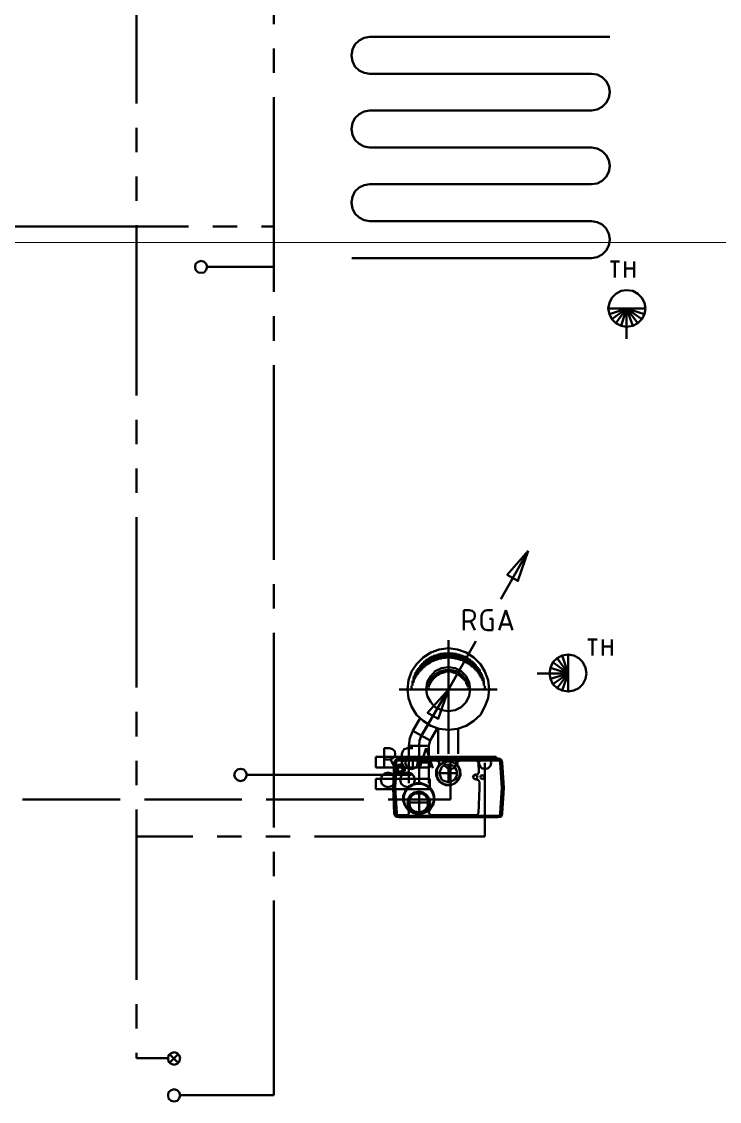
# Model space of a CAD drawing. Header units: metres. Extents: x -4.5 to 35.1, y -3.6 to 25.4.
# Drawn here: x 16.455 to 19.319, y 7.663 to 12.099 of the extents above; entities that cross this region are included whole.
import ezdxf

# ---------------------------------------------------------------- set-up
doc = ezdxf.new("R2010")
doc.units = ezdxf.units.M
for name, pattern in [('GETRENNT2_S6', [1.2, 0.7, -0.1, 0.1, -0.1, 0.1, -0.1]), ('STRICHLINIE2_S3', [0.5, 0.4, -0.1]), ('STRICHPUNKT2_S5', [1.1, 0.8, -0.1, 0.1, -0.1])]:
    doc.linetypes.add(name, pattern=pattern)
doc.layers.add('Standard', color=7, linetype='Continuous', lineweight=25)

msp = doc.modelspace()

# ---------------------------------------------------------------- linework, layer by layer
at = {"layer": 'Standard', "color": 5, "linetype": 'STRICHPUNKT2_S5', "lineweight": 50}
for p, q in [((17.4903, 7.6881), (17.4903, 14.7788)), ((15.2401, 11.2565), (17.4903, 11.2565)), ((17.1691, 11.1042), (17.167, 11.0917)), ((17.167, 11.0917), (17.1691, 11.0792)), ((17.1795, 11.1125), (17.1691, 11.1042)), ((17.192, 11.1167), (17.1795, 11.1125)), ((17.2045, 11.1125), (17.192, 11.1167)), ((17.2129, 11.1042), (17.2045, 11.1125)), ((17.217, 11.0917), (17.2129, 11.1042)), ((17.2129, 11.0792), (17.217, 11.0917)), ((17.217, 11.0917), (17.4903, 11.0917)), ((17.1691, 11.0792), (17.1795, 11.0687)), ((17.1795, 11.0687), (17.192, 11.0667)), ((17.192, 11.0667), (17.2045, 11.0687)), ((17.2045, 11.0687), (17.2129, 11.0792)), ((17.332, 9.0166), (17.3278, 9.0041)), ((17.3403, 9.027), (17.332, 9.0166)), ((17.3528, 9.0291), (17.3403, 9.027)), ((17.3674, 9.027), (17.3528, 9.0291)), ((17.3757, 9.0166), (17.3674, 9.027)), ((17.3799, 9.0041), (17.3757, 9.0166)), ((17.3278, 9.0041), (17.332, 8.9916)), ((17.332, 8.9916), (17.3403, 8.9832)), ((17.3403, 8.9832), (17.3528, 8.9791)), ((17.3528, 8.9791), (17.3674, 8.9832)), ((17.3674, 8.9832), (17.3757, 8.9916)), ((17.3757, 8.9916), (17.3799, 9.0041)), ((17.3799, 9.0041), (18.0549, 9.0041)), ((17.0561, 7.6881), (17.0582, 7.7006)), ((17.0582, 7.6756), (17.0561, 7.6881)), ((17.0582, 7.7006), (17.0686, 7.7089)), ((17.0686, 7.6651), (17.0582, 7.6756)), ((17.0936, 7.7089), (17.1019, 7.7006)), ((17.1019, 7.6756), (17.0936, 7.6651)), ((17.1019, 7.7006), (17.1061, 7.6881)), ((17.1061, 7.6881), (17.1019, 7.6756)), ((17.1061, 7.6881), (17.4903, 7.6881)), ((17.0811, 7.6631), (17.0686, 7.6651)), ((17.0936, 7.6651), (17.0811, 7.6631))]:
    msp.add_line(p, q, dxfattribs=at)
at = {"layer": 'Standard', "color": 1, "linetype": 'GETRENNT2_S6', "lineweight": 50}
for p, q in [((16.9257, 13.6627), (16.9257, 7.8402)), ((18.357, 9.0534), (18.357, 8.7513)), ((18.357, 8.7513), (16.9257, 8.7513)), ((17.0561, 7.8402), (17.0582, 7.8527)), ((17.0582, 7.8527), (17.0686, 7.861)), ((17.0623, 7.8568), (17.0978, 7.8214)), ((17.0623, 7.8214), (17.0978, 7.8568)), ((17.0686, 7.861), (17.0811, 7.8652)), ((17.0811, 7.8652), (17.0936, 7.861)), ((17.0936, 7.861), (17.1019, 7.8527)), ((17.1019, 7.8527), (17.1061, 7.8402)), ((16.9257, 7.8402), (17.0561, 7.8402)), ((17.0582, 7.8256), (17.0561, 7.8402)), ((17.0686, 7.8172), (17.0582, 7.8256)), ((17.0811, 7.8131), (17.0686, 7.8172)), ((17.0936, 7.8172), (17.0811, 7.8131)), ((17.1019, 7.8256), (17.0936, 7.8172)), ((17.1061, 7.8402), (17.1019, 7.8256))]:
    msp.add_line(p, q, dxfattribs=at)
at = {"layer": 'Standard', "color": 52, "linetype": 'Continuous', "lineweight": 50}
for p, q in [((17.8399, 12.0212), (17.8233, 12.0046)), ((17.8608, 12.0317), (17.8399, 12.0212)), ((17.8837, 12.0358), (17.8608, 12.0317)), ((18.8692, 12.0358), (17.8837, 12.0358)), ((17.8128, 11.9837), (17.8087, 11.9608)), ((17.8233, 12.0046), (17.8128, 11.9837)), ((17.8087, 11.9608), (17.8087, 11.9587)), ((17.8087, 11.9587), (17.8128, 11.9358)), ((17.8128, 11.9358), (17.8233, 11.915)), ((17.8233, 11.915), (17.8399, 11.8983)), ((17.8399, 11.8983), (17.8608, 11.8879)), ((17.8608, 11.8879), (17.8837, 11.8837)), ((17.8837, 11.8837), (18.7942, 11.8837)), ((18.7942, 11.8837), (18.8171, 11.8816)), ((18.8171, 11.8816), (18.8379, 11.8712)), ((18.8379, 11.8712), (18.8546, 11.8545)), ((18.8546, 11.8545), (18.865, 11.8337)), ((18.865, 11.8337), (18.8692, 11.8108)), ((18.8692, 11.8087), (18.865, 11.7858)), ((18.8692, 11.8108), (18.8692, 11.8087)), ((18.8546, 11.765), (18.8379, 11.7483)), ((18.865, 11.7858), (18.8546, 11.765)), ((17.8399, 11.7191), (17.8233, 11.7025)), ((17.8608, 11.7296), (17.8399, 11.7191)), ((17.8837, 11.7337), (17.8608, 11.7296)), ((18.7942, 11.7337), (17.8837, 11.7337)), ((18.8171, 11.7379), (18.7942, 11.7337)), ((18.8379, 11.7483), (18.8171, 11.7379)), ((17.8128, 11.6816), (17.8087, 11.6587)), ((17.8233, 11.7025), (17.8128, 11.6816)), ((17.8087, 11.6587), (17.8087, 11.6566)), ((17.8087, 11.6566), (17.8128, 11.6337)), ((17.8128, 11.6337), (17.8233, 11.6129)), ((17.8233, 11.6129), (17.8399, 11.5962)), ((17.8399, 11.5962), (17.8608, 11.5858)), ((17.8608, 11.5858), (17.8837, 11.5816)), ((17.8837, 11.5816), (18.7942, 11.5816)), ((18.7942, 11.5816), (18.8171, 11.5775)), ((18.8171, 11.5775), (18.8379, 11.567)), ((18.8379, 11.567), (18.8546, 11.5504)), ((18.8546, 11.5504), (18.865, 11.5295)), ((18.865, 11.5295), (18.8692, 11.5066)), ((18.8692, 11.5045), (18.865, 11.4816)), ((18.8692, 11.5066), (18.8692, 11.5045)), ((18.8546, 11.4608), (18.8379, 11.4441)), ((18.865, 11.4816), (18.8546, 11.4608)), ((17.8233, 11.4004), (17.8128, 11.3795)), ((17.8399, 11.417), (17.8233, 11.4004)), ((17.8608, 11.4274), (17.8399, 11.417)), ((17.8837, 11.4316), (17.8608, 11.4274)), ((18.7942, 11.4316), (17.8837, 11.4316)), ((18.8171, 11.4337), (18.7942, 11.4316)), ((18.8379, 11.4441), (18.8171, 11.4337)), ((17.8128, 11.3795), (17.8087, 11.3566)), ((17.8087, 11.3566), (17.8087, 11.3545)), ((17.8087, 11.3545), (17.8128, 11.3316)), ((17.8128, 11.3316), (17.8233, 11.3108)), ((17.8233, 11.3108), (17.8399, 11.2941)), ((17.8399, 11.2941), (17.8608, 11.2837)), ((17.8608, 11.2837), (17.8837, 11.2795)), ((17.8837, 11.2795), (18.7942, 11.2795)), ((18.7942, 11.2795), (18.8171, 11.2754)), ((18.8171, 11.2754), (18.8379, 11.265)), ((18.8379, 11.265), (18.8546, 11.2483)), ((18.8546, 11.2483), (18.865, 11.2274)), ((18.865, 11.2274), (18.8692, 11.2045)), ((18.865, 11.1795), (18.8546, 11.1587)), ((18.8692, 11.2024), (18.865, 11.1795)), ((18.8692, 11.2045), (18.8692, 11.2024)), ((18.8379, 11.142), (18.8171, 11.1316)), ((18.8546, 11.1587), (18.8379, 11.142)), ((18.7942, 11.1274), (17.8108, 11.1274)), ((18.8171, 11.1316), (18.7942, 11.1274)), ((18.8716, 11.1138), (18.9091, 11.1138)), ((18.8904, 11.0471), (18.8904, 11.1138)), ((18.9321, 11.0471), (18.9321, 11.1138)), ((18.9696, 11.1138), (18.9696, 11.0471)), ((18.9321, 11.0846), (18.9696, 11.0846)), ((18.8675, 10.9429), (18.8779, 10.9637)), ((18.8779, 10.9637), (18.8946, 10.9804)), ((18.8946, 10.9804), (18.9154, 10.9929)), ((18.9154, 10.9929), (18.9383, 10.995)), ((18.9383, 10.995), (18.9633, 10.9929)), ((18.9633, 10.9929), (18.9841, 10.9804)), ((18.9841, 10.9804), (19.0008, 10.9637)), ((19.0008, 10.9637), (19.0113, 10.9429)), ((18.8633, 10.92), (18.8675, 10.9429)), ((18.8675, 10.8971), (18.8633, 10.92)), ((19.0113, 10.9429), (19.0154, 10.92)), ((19.0154, 10.92), (19.0113, 10.8971)), ((18.8779, 10.8762), (18.8675, 10.8971)), ((18.8946, 10.8596), (18.8779, 10.8762)), ((19.0008, 10.8762), (18.9841, 10.8596)), ((19.0113, 10.8971), (19.0008, 10.8762)), ((18.9154, 10.8492), (18.8946, 10.8596)), ((18.9383, 10.845), (18.9154, 10.8492)), ((18.9633, 10.8492), (18.9383, 10.845)), ((18.9383, 10.845), (18.9383, 10.795)), ((18.9841, 10.8596), (18.9633, 10.8492)), ((16.9257, 10.7223), (16.9257, 10.7202)), ((16.9257, 10.7223), (16.9257, 10.7202)), ((18.7798, 9.5609), (18.8173, 9.5609)), ((18.7986, 9.4942), (18.7986, 9.5609)), ((18.8403, 9.4942), (18.8403, 9.5609)), ((18.8778, 9.5609), (18.8778, 9.4942)), ((18.6528, 9.4838), (18.6736, 9.4942)), ((18.6736, 9.4942), (18.6986, 9.4984)), ((18.6986, 9.4984), (18.7215, 9.4942)), ((18.7215, 9.4942), (18.7423, 9.4838)), ((18.8403, 9.5317), (18.8778, 9.5317)), ((18.6257, 9.4442), (18.6361, 9.4671)), ((18.6361, 9.4671), (18.6528, 9.4838)), ((18.7423, 9.4838), (18.759, 9.4671)), ((18.759, 9.4671), (18.7694, 9.4442)), ((18.6215, 9.4213), (18.5715, 9.4213)), ((18.6215, 9.4213), (18.6257, 9.4442)), ((18.6257, 9.3984), (18.6215, 9.4213)), ((18.7694, 9.4442), (18.7736, 9.4213)), ((18.7736, 9.4213), (18.7694, 9.3984)), ((18.6361, 9.3776), (18.6257, 9.3984)), ((18.6528, 9.3609), (18.6361, 9.3776)), ((18.6736, 9.3505), (18.6528, 9.3609)), ((18.7423, 9.3609), (18.7215, 9.3505)), ((18.759, 9.3776), (18.7423, 9.3609)), ((18.7694, 9.3984), (18.759, 9.3776)), ((18.6986, 9.3463), (18.6736, 9.3505)), ((18.7215, 9.3505), (18.6986, 9.3463)), ((17.0686, 7.7089), (17.0811, 7.7131)), ((17.0811, 7.7131), (17.0936, 7.7089))]:
    msp.add_line(p, q, dxfattribs=at)
at = {"layer": 'Standard', "color": 252, "linetype": 'Continuous', "lineweight": 13}
msp.add_line((-4.1221, 11.1917), (26.8317, 11.1917), dxfattribs=at)
msp.add_line((-4.1221, 11.1917), (26.8317, 11.1917), dxfattribs=at)
at = {"layer": 'Standard', "color": 3, "linetype": 'Continuous', "lineweight": 50}
for p, q in [((18.5341, 9.9243), (18.4216, 9.7264)), ((18.2695, 9.5993), (18.2695, 9.6806)), ((18.2695, 9.6806), (18.2924, 9.6806)), ((18.3049, 9.6785), (18.2924, 9.6806)), ((18.3133, 9.6701), (18.3049, 9.6785)), ((18.3153, 9.6576), (18.3133, 9.6701)), ((18.3466, 9.6701), (18.3424, 9.6576)), ((18.3549, 9.6785), (18.3466, 9.6701)), ((18.3654, 9.6806), (18.3549, 9.6785)), ((18.3654, 9.6806), (18.3883, 9.6806)), ((18.4154, 9.5993), (18.4425, 9.6806)), ((18.4425, 9.6806), (18.4695, 9.5993)), ((18.2924, 9.6347), (18.2695, 9.6347)), ((18.2924, 9.6347), (18.3049, 9.6389)), ((18.2987, 9.6347), (18.3153, 9.5993)), ((18.3049, 9.6389), (18.3133, 9.6472)), ((18.3133, 9.6472), (18.3153, 9.6576)), ((18.3424, 9.6222), (18.3424, 9.6576)), ((18.3758, 9.6451), (18.3883, 9.6451)), ((18.3883, 9.6451), (18.3883, 9.5993)), ((18.3424, 9.6222), (18.3466, 9.6097)), ((18.3466, 9.6097), (18.3549, 9.6014)), ((18.3549, 9.6014), (18.3654, 9.5993)), ((18.3883, 9.5993), (18.3654, 9.5993)), ((18.4612, 9.6222), (18.4237, 9.6222)), ((18.207, 9.1555), (18.207, 9.5577)), ((18.3195, 9.5535), (18.207, 9.3555)), ((18.1341, 9.5077), (18.1029, 9.4868)), ((18.1695, 9.5201), (18.1341, 9.5077)), ((18.1403, 9.4681), (18.1403, 9.4931)), ((18.1424, 9.4681), (18.1424, 9.4931)), ((18.1466, 9.4702), (18.1466, 9.4952)), ((18.1487, 9.4722), (18.1487, 9.4972)), ((18.1528, 9.4722), (18.1528, 9.4972)), ((18.157, 9.4743), (18.157, 9.4993)), ((18.1591, 9.4743), (18.1591, 9.4993)), ((18.1633, 9.4764), (18.1633, 9.5014)), ((18.1653, 9.4764), (18.1653, 9.5014)), ((18.207, 9.5243), (18.1695, 9.5201)), ((18.1695, 9.4785), (18.1695, 9.5035)), ((18.1737, 9.4785), (18.1737, 9.5035)), ((18.1758, 9.4785), (18.1758, 9.5056)), ((18.1799, 9.4806), (18.1799, 9.5056)), ((18.182, 9.4806), (18.182, 9.5056)), ((18.1862, 9.4806), (18.1862, 9.5056)), ((18.1903, 9.4806), (18.1903, 9.5077)), ((18.1924, 9.4827), (18.1924, 9.5077)), ((18.1966, 9.4827), (18.1966, 9.5077)), ((18.2008, 9.4827), (18.2008, 9.5077)), ((18.2028, 9.4827), (18.2028, 9.5077)), ((18.2445, 9.5201), (18.207, 9.5243)), ((18.207, 9.4827), (18.207, 9.5077)), ((18.2091, 9.4827), (18.2091, 9.5077)), ((18.2133, 9.4827), (18.2133, 9.5077)), ((18.2174, 9.4827), (18.2174, 9.5077)), ((18.2195, 9.4827), (18.2195, 9.5077)), ((18.2237, 9.4806), (18.2237, 9.5077)), ((18.2258, 9.4806), (18.2258, 9.5056)), ((18.2299, 9.4806), (18.2299, 9.5056)), ((18.2341, 9.4806), (18.2341, 9.5056)), ((18.2362, 9.4785), (18.2362, 9.5056)), ((18.2403, 9.4785), (18.2403, 9.5035)), ((18.2424, 9.4785), (18.2424, 9.5035)), ((18.2799, 9.5077), (18.2445, 9.5201)), ((18.2466, 9.4764), (18.2466, 9.5014)), ((18.2508, 9.4764), (18.2508, 9.5014)), ((18.2528, 9.4743), (18.2528, 9.4993)), ((18.257, 9.4743), (18.257, 9.4993)), ((18.2591, 9.4722), (18.2591, 9.4972)), ((18.2633, 9.4722), (18.2633, 9.4972)), ((18.2674, 9.4702), (18.2674, 9.4952)), ((18.2695, 9.4681), (18.2695, 9.4931)), ((18.2737, 9.4681), (18.2737, 9.4931)), ((18.3112, 9.4868), (18.2799, 9.5077)), ((18.0758, 9.4597), (18.0549, 9.4285)), ((18.1029, 9.4868), (18.0758, 9.4597)), ((18.0904, 9.4285), (18.0904, 9.4514)), ((18.0924, 9.4326), (18.0924, 9.4555)), ((18.0966, 9.4347), (18.0966, 9.4597)), ((18.0987, 9.4389), (18.0987, 9.4639)), ((18.1029, 9.443), (18.1029, 9.466)), ((18.107, 9.4451), (18.107, 9.4702)), ((18.1091, 9.4472), (18.1091, 9.4722)), ((18.1133, 9.4514), (18.1133, 9.4743)), ((18.1153, 9.4535), (18.1153, 9.4785)), ((18.1195, 9.4555), (18.1195, 9.4806)), ((18.1237, 9.4576), (18.1237, 9.4827)), ((18.1258, 9.4597), (18.1258, 9.4847)), ((18.1299, 9.4618), (18.1299, 9.4868)), ((18.132, 9.4639), (18.132, 9.4889)), ((18.1362, 9.466), (18.1362, 9.491)), ((18.207, 9.2472), (18.207, 9.466)), ((18.2758, 9.466), (18.2758, 9.491)), ((18.2799, 9.4639), (18.2799, 9.4889)), ((18.2841, 9.4618), (18.2841, 9.4868)), ((18.2862, 9.4597), (18.2862, 9.4847)), ((18.2903, 9.4576), (18.2903, 9.4827)), ((18.2945, 9.4555), (18.2945, 9.4806)), ((18.2966, 9.4535), (18.2966, 9.4785)), ((18.3008, 9.4514), (18.3008, 9.4743)), ((18.3028, 9.4472), (18.3028, 9.4722)), ((18.307, 9.4451), (18.307, 9.4702)), ((18.3383, 9.4597), (18.3112, 9.4868)), ((18.3112, 9.443), (18.3112, 9.466)), ((18.3133, 9.4389), (18.3133, 9.4639)), ((18.3175, 9.4347), (18.3175, 9.4597)), ((18.3195, 9.4326), (18.3195, 9.4555)), ((18.3237, 9.4285), (18.3237, 9.4514)), ((18.357, 9.4285), (18.3383, 9.4597)), ((18.0549, 9.4285), (18.0424, 9.393)), ((18.0654, 9.391), (18.0654, 9.4118)), ((18.0695, 9.3972), (18.0695, 9.4201)), ((18.0716, 9.4035), (18.0716, 9.4264)), ((18.0758, 9.4097), (18.0758, 9.4326)), ((18.0799, 9.416), (18.0799, 9.4389)), ((18.082, 9.4201), (18.082, 9.443)), ((18.0862, 9.4243), (18.0862, 9.4472)), ((18.1341, 9.4097), (18.1195, 9.3847)), ((18.1528, 9.4305), (18.1341, 9.4097)), ((18.1403, 9.393), (18.1403, 9.4056)), ((18.1424, 9.3951), (18.1424, 9.4076)), ((18.1445, 9.3972), (18.1445, 9.4097)), ((18.1466, 9.3993), (18.1466, 9.4118)), ((18.1487, 9.4014), (18.1487, 9.4139)), ((18.1508, 9.4035), (18.1508, 9.416)), ((18.1778, 9.443), (18.1528, 9.4305)), ((18.1528, 9.4056), (18.1528, 9.4201)), ((18.1528, 9.4035), (18.1528, 9.4181)), ((18.1549, 9.4076), (18.1549, 9.4201)), ((18.157, 9.4097), (18.157, 9.4222)), ((18.1591, 9.4097), (18.1591, 9.4243)), ((18.1612, 9.4118), (18.1612, 9.4243)), ((18.1633, 9.4118), (18.1633, 9.4264)), ((18.1653, 9.4139), (18.1653, 9.4264)), ((18.1674, 9.416), (18.1674, 9.4285)), ((18.1674, 9.4285), (18.1674, 9.4139)), ((18.1695, 9.416), (18.1695, 9.4305)), ((18.1716, 9.4181), (18.1716, 9.4305)), ((18.1737, 9.4181), (18.1737, 9.4326)), ((18.1758, 9.4181), (18.1758, 9.4326)), ((18.207, 9.4472), (18.1778, 9.443)), ((18.1778, 9.4201), (18.1778, 9.4326)), ((18.1799, 9.4201), (18.1799, 9.4347)), ((18.182, 9.4222), (18.182, 9.4347)), ((18.182, 9.4347), (18.182, 9.4201)), ((18.1841, 9.4222), (18.1841, 9.4347)), ((18.1862, 9.4222), (18.1862, 9.4368)), ((18.1883, 9.4222), (18.1883, 9.4368)), ((18.1903, 9.4222), (18.1903, 9.4368)), ((18.1924, 9.4243), (18.1924, 9.4368)), ((18.1945, 9.4243), (18.1945, 9.4368)), ((18.1966, 9.4389), (18.1966, 9.4243)), ((18.1966, 9.4243), (18.1966, 9.4368)), ((18.1987, 9.4243), (18.1987, 9.4389)), ((18.2008, 9.4243), (18.2008, 9.4389)), ((18.2028, 9.4243), (18.2028, 9.4389)), ((18.2049, 9.4243), (18.2049, 9.4389)), ((18.2341, 9.443), (18.207, 9.4472)), ((18.207, 9.4243), (18.207, 9.4389)), ((18.2091, 9.4243), (18.2091, 9.4389)), ((18.2091, 9.4389), (18.2091, 9.4243)), ((18.2112, 9.4243), (18.2112, 9.4389)), ((18.2133, 9.4243), (18.2133, 9.4389)), ((18.2153, 9.4243), (18.2153, 9.4389)), ((18.2174, 9.4243), (18.2174, 9.4368)), ((18.2195, 9.4243), (18.2195, 9.4368)), ((18.2216, 9.4243), (18.2216, 9.4368)), ((18.2237, 9.4222), (18.2237, 9.4368)), ((18.2237, 9.4368), (18.2237, 9.4222)), ((18.2258, 9.4222), (18.2258, 9.4368)), ((18.2278, 9.4222), (18.2278, 9.4347)), ((18.2299, 9.4222), (18.2299, 9.4347)), ((18.232, 9.4201), (18.232, 9.4347)), ((18.2591, 9.4305), (18.2341, 9.443)), ((18.2341, 9.4201), (18.2341, 9.4347)), ((18.2362, 9.4201), (18.2362, 9.4326)), ((18.2383, 9.4181), (18.2383, 9.4326)), ((18.2383, 9.4326), (18.2383, 9.4181)), ((18.2403, 9.4181), (18.2403, 9.4305)), ((18.2424, 9.416), (18.2424, 9.4305)), ((18.2445, 9.416), (18.2445, 9.4285)), ((18.2466, 9.4139), (18.2466, 9.4285)), ((18.2487, 9.4139), (18.2487, 9.4264)), ((18.2508, 9.4118), (18.2508, 9.4264)), ((18.2528, 9.4118), (18.2528, 9.4243)), ((18.2528, 9.4243), (18.2528, 9.4097)), ((18.2549, 9.4097), (18.2549, 9.4222)), ((18.257, 9.4076), (18.257, 9.4201)), ((18.2799, 9.4097), (18.2591, 9.4305)), ((18.2591, 9.4056), (18.2591, 9.4201)), ((18.2612, 9.4035), (18.2612, 9.4181)), ((18.2633, 9.4035), (18.2633, 9.416)), ((18.2653, 9.4014), (18.2653, 9.4139)), ((18.2653, 9.3993), (18.2653, 9.4118)), ((18.2674, 9.3972), (18.2674, 9.4097)), ((18.2695, 9.3951), (18.2695, 9.4076)), ((18.2716, 9.393), (18.2716, 9.4056)), ((18.2924, 9.3847), (18.2799, 9.4097)), ((18.3279, 9.4243), (18.3279, 9.4472)), ((18.33, 9.4201), (18.33, 9.443)), ((18.3341, 9.416), (18.3341, 9.4389)), ((18.3362, 9.4097), (18.3362, 9.4326)), ((18.3404, 9.4035), (18.3404, 9.4264)), ((18.3445, 9.3972), (18.3445, 9.4201)), ((18.3466, 9.391), (18.3466, 9.4118)), ((18.3695, 9.393), (18.357, 9.4285)), ((18.0424, 9.393), (18.0383, 9.3555)), ((18.0549, 9.3597), (18.0549, 9.3701)), ((18.0591, 9.3722), (18.0591, 9.391)), ((18.0633, 9.3826), (18.0633, 9.4035)), ((18.1195, 9.3847), (18.1153, 9.3555)), ((18.1258, 9.366), (18.1258, 9.3743)), ((18.1258, 9.3576), (18.1258, 9.3639)), ((18.1278, 9.3701), (18.1278, 9.3826)), ((18.1299, 9.3743), (18.1299, 9.3868)), ((18.132, 9.3785), (18.132, 9.391)), ((18.1341, 9.3826), (18.1341, 9.3951)), ((18.1362, 9.3847), (18.1362, 9.3972)), ((18.1383, 9.3889), (18.1383, 9.4014)), ((18.1403, 9.391), (18.1403, 9.4035)), ((18.2737, 9.391), (18.2737, 9.4035)), ((18.2758, 9.3889), (18.2758, 9.4014)), ((18.2778, 9.3847), (18.2778, 9.3972)), ((18.2799, 9.3826), (18.2799, 9.3951)), ((18.2799, 9.3785), (18.2799, 9.391)), ((18.282, 9.3743), (18.282, 9.3868)), ((18.2841, 9.3701), (18.2841, 9.3826)), ((18.2862, 9.366), (18.2862, 9.3743)), ((18.2883, 9.3576), (18.2883, 9.3639)), ((18.2966, 9.3555), (18.2924, 9.3847)), ((18.3508, 9.3826), (18.3508, 9.4035)), ((18.3529, 9.3722), (18.3529, 9.391)), ((18.357, 9.3597), (18.357, 9.3701)), ((18.3737, 9.3555), (18.3695, 9.393)), ((18.0049, 9.3555), (18.407, 9.3555)), ((18.0383, 9.3555), (18.0424, 9.3201)), ((18.0424, 9.3201), (18.0549, 9.2847)), ((18.207, 9.3555), (18.0924, 9.1597)), ((18.0966, 9.3555), (18.3153, 9.3555)), ((18.1153, 9.3555), (18.1195, 9.3285)), ((18.1195, 9.3285), (18.1341, 9.3035)), ((18.2799, 9.3035), (18.2924, 9.3285)), ((18.2924, 9.3285), (18.2966, 9.3555)), ((18.357, 9.2847), (18.3695, 9.3201)), ((18.3695, 9.3201), (18.3737, 9.3555)), ((18.0549, 9.2847), (18.0758, 9.2514)), ((18.1341, 9.3035), (18.1528, 9.2826)), ((18.1528, 9.2826), (18.1778, 9.2701)), ((18.2341, 9.2701), (18.2591, 9.2826)), ((18.2591, 9.2826), (18.2799, 9.3035)), ((18.3383, 9.2514), (18.357, 9.2847)), ((18.0904, 9.2368), (18.0612, 9.1847)), ((18.0758, 9.2514), (18.1029, 9.2264)), ((18.1778, 9.2701), (18.207, 9.266)), ((18.207, 9.266), (18.2341, 9.2701)), ((18.3112, 9.2264), (18.3383, 9.2514)), ((18.0612, 9.1847), (18.0487, 9.1555)), ((18.132, 9.1451), (18.0612, 9.1847)), ((18.0966, 9.166), (18.1258, 9.216)), ((18.1029, 9.2264), (18.1341, 9.2055)), ((18.132, 9.1451), (18.1612, 9.1951)), ((18.1341, 9.2055), (18.1695, 9.193)), ((18.1653, 9.193), (18.1653, 9.091)), ((18.1695, 9.193), (18.207, 9.1889)), ((18.207, 9.1889), (18.2445, 9.193)), ((18.207, 9.091), (18.207, 9.193)), ((18.2445, 9.193), (18.2799, 9.2055)), ((18.2466, 9.091), (18.2466, 9.193)), ((18.2799, 9.2055), (18.3112, 9.2264)), ((18.0487, 9.1555), (18.0445, 9.1243)), ((18.0883, 9.1451), (18.0862, 9.1243)), ((18.0966, 9.166), (18.0883, 9.1451)), ((18.132, 9.1451), (18.1258, 9.1243)), ((17.9424, 9.0326), (17.9424, 9.1139)), ((17.9424, 9.1139), (17.9653, 9.1139)), ((17.9778, 9.1097), (17.9653, 9.1139)), ((17.9862, 9.1014), (17.9778, 9.1097)), ((17.9882, 9.091), (17.9862, 9.1014)), ((18.0195, 9.1014), (18.0154, 9.091)), ((18.0258, 9.1097), (18.0195, 9.1014)), ((18.0383, 9.1139), (18.0258, 9.1097)), ((18.0383, 9.1139), (18.0612, 9.1139)), ((18.1258, 9.1243), (18.0445, 9.1243)), ((18.0445, 9.1243), (18.0445, 8.9701)), ((18.0862, 8.9701), (18.0862, 9.1243)), ((18.0883, 9.0326), (18.1153, 9.1139)), ((18.1153, 9.1139), (18.1424, 9.0326)), ((18.1258, 8.9701), (18.1258, 9.1243)), ((18.1299, 9.0784), (17.9091, 9.0784)), ((17.9091, 9.0784), (17.9091, 9.0347)), ((17.9653, 9.068), (17.9424, 9.068)), ((17.9653, 9.068), (17.9778, 9.0722)), ((17.9695, 9.068), (17.9882, 9.0326)), ((17.9778, 9.0722), (17.9862, 9.0784)), ((17.9841, 9.0555), (17.9799, 8.9514)), ((17.982, 8.9514), (17.9862, 9.0555)), ((17.9882, 9.0638), (17.9841, 9.0555)), ((17.9862, 9.0784), (17.9882, 9.091)), ((17.9924, 9.0659), (17.9862, 9.0555)), ((17.9945, 9.0701), (17.9882, 9.0638)), ((18.0029, 9.0701), (17.9924, 9.0659)), ((17.9945, 9.0618), (17.9924, 9.0555)), ((17.9924, 9.0555), (17.9924, 9.0388)), ((18.0029, 9.0722), (17.9945, 9.0701)), ((18.0029, 9.0638), (17.9945, 9.0618)), ((18.4112, 9.0722), (18.0029, 9.0722)), ((18.0029, 9.0701), (18.4112, 9.0701)), ((18.4112, 9.0638), (18.0029, 9.0638)), ((18.0091, 9.0784), (18.0091, 9.0722)), ((18.0091, 9.0784), (18.4029, 9.0784)), ((18.0091, 9.0743), (18.4029, 9.0743)), ((18.0154, 9.0555), (18.0154, 9.091)), ((18.0174, 9.0597), (18.0154, 9.0576)), ((18.0154, 9.0576), (18.0154, 9.0493)), ((18.0154, 9.0555), (18.0195, 9.043)), ((18.0154, 9.0493), (18.0174, 9.0472)), ((18.0195, 9.0618), (18.0174, 9.0597)), ((18.0237, 9.0618), (18.0195, 9.0618)), ((18.0258, 9.0638), (18.0237, 9.0618)), ((18.157, 9.0638), (18.0258, 9.0638)), ((18.0341, 9.0659), (18.0299, 9.0534)), ((18.0299, 9.0534), (18.0341, 9.0409)), ((18.0424, 9.0763), (18.0341, 9.0659)), ((18.0549, 9.0784), (18.0424, 9.0763)), ((18.0466, 9.0743), (18.0487, 9.0763)), ((18.0466, 9.0743), (18.0466, 9.0763)), ((18.0466, 9.0763), (18.0612, 9.0763)), ((18.0487, 9.0763), (18.0612, 9.0763)), ((18.0674, 9.0763), (18.0549, 9.0784)), ((18.0633, 9.0743), (18.0612, 9.0763)), ((18.0612, 9.0763), (18.0612, 9.0326)), ((18.0633, 9.0743), (18.0633, 9.0763)), ((18.0779, 9.0659), (18.0674, 9.0763)), ((18.0799, 9.0534), (18.0779, 9.0659)), ((18.0779, 9.0409), (18.0799, 9.0534)), ((18.1341, 9.0555), (18.0966, 9.0555)), ((18.1299, 9.0347), (18.1299, 9.0784)), ((18.1612, 9.0618), (18.157, 9.0638)), ((18.1633, 9.0618), (18.1612, 9.0618)), ((18.1653, 9.0597), (18.1633, 9.0618)), ((18.1674, 9.0576), (18.1653, 9.0597)), ((18.1695, 9.0534), (18.1674, 9.0576)), ((18.1695, 9.0472), (18.1695, 9.0534)), ((18.1883, 9.0555), (18.1716, 9.0451)), ((18.207, 9.0597), (18.1883, 9.0555)), ((18.1924, 9.0659), (18.1903, 9.0534)), ((18.1903, 9.0534), (18.1924, 9.0409)), ((18.2028, 9.0763), (18.1924, 9.0659)), ((18.2153, 9.0784), (18.2028, 9.0763)), ((18.2258, 9.0555), (18.207, 9.0597)), ((18.207, 8.9722), (18.207, 9.0493)), ((18.2278, 9.0763), (18.2153, 9.0784)), ((18.2153, 9.0534), (18.2153, 8.9034)), ((18.2403, 9.0451), (18.2258, 9.0555)), ((18.2362, 9.0659), (18.2278, 9.0763)), ((18.2403, 9.0534), (18.2362, 9.0659)), ((18.2362, 9.0409), (18.2403, 9.0534)), ((18.2445, 9.0534), (18.2424, 9.0513)), ((18.2424, 9.0513), (18.2445, 9.0472)), ((18.2466, 9.0597), (18.2445, 9.0576)), ((18.2445, 9.0576), (18.2445, 9.0534)), ((18.2487, 9.0618), (18.2466, 9.0597)), ((18.2528, 9.0618), (18.2487, 9.0618)), ((18.257, 9.0638), (18.2528, 9.0618)), ((18.3195, 9.0638), (18.257, 9.0638)), ((18.3237, 9.0618), (18.3195, 9.0638)), ((18.3258, 9.0597), (18.3237, 9.0618)), ((18.3279, 9.0576), (18.3258, 9.0597)), ((18.33, 9.0555), (18.3279, 9.0576)), ((18.332, 9.0159), (18.33, 9.0555)), ((18.3362, 9.0659), (18.332, 9.0534)), ((18.332, 9.0534), (18.3362, 9.0409)), ((18.3445, 9.0763), (18.3362, 9.0659)), ((18.357, 9.0784), (18.3445, 9.0763)), ((18.3695, 9.0763), (18.357, 9.0784)), ((18.38, 9.0659), (18.3695, 9.0763)), ((18.382, 9.0534), (18.38, 9.0659)), ((18.38, 9.0409), (18.382, 9.0534)), ((18.3862, 9.0743), (18.3883, 9.0763)), ((18.3862, 9.0743), (18.3862, 9.0763)), ((18.3883, 9.0763), (18.4008, 9.0763)), ((18.4029, 9.0743), (18.4008, 9.0763)), ((18.4029, 9.0784), (18.4029, 9.0722)), ((18.4029, 9.0722), (18.4029, 9.0743)), ((18.4195, 9.0701), (18.4112, 9.0722)), ((18.4216, 9.0659), (18.4112, 9.0701)), ((18.4175, 9.0618), (18.4112, 9.0638)), ((18.4195, 9.0555), (18.4175, 9.0618)), ((18.4258, 9.0638), (18.4195, 9.0701)), ((18.4258, 8.9514), (18.4195, 9.0555)), ((18.4258, 9.0555), (18.4216, 9.0659)), ((18.4279, 9.0555), (18.4258, 9.0638)), ((18.4258, 9.0555), (18.432, 8.9514)), ((18.4341, 8.9514), (18.4279, 9.0555)), ((17.9091, 9.0347), (18.1299, 9.0347)), ((17.9445, 9.0097), (17.9341, 8.9993)), ((17.9591, 9.0139), (17.9445, 9.0097)), ((17.9737, 9.0097), (17.9591, 9.0139)), ((17.9862, 8.9993), (17.9737, 9.0097)), ((17.9903, 9.018), (17.9862, 8.9514)), ((17.9945, 9.0368), (17.9903, 9.0284)), ((17.9903, 9.0284), (17.9945, 9.0201)), ((17.9903, 9.018), (17.9924, 9.0201)), ((17.9924, 9.0055), (17.9903, 9.0014)), ((17.9945, 9.0388), (17.9924, 9.0388)), ((17.9924, 9.0201), (17.9924, 9.018)), ((17.9924, 9.018), (17.9986, 9.0118)), ((17.9945, 9.0076), (17.9924, 9.0055)), ((18.0007, 9.0451), (17.9945, 9.0388)), ((18.0007, 9.043), (17.9945, 9.0368)), ((17.9986, 9.0368), (17.9945, 9.0284)), ((17.9945, 9.0284), (17.9986, 9.018)), ((17.9945, 9.0201), (18.0007, 9.0139)), ((17.9986, 9.0097), (17.9945, 9.0076)), ((18.0091, 9.0409), (17.9986, 9.0368)), ((18.0007, 9.0347), (17.9986, 9.0284)), ((17.9986, 9.0284), (18.0007, 9.0201)), ((17.9986, 9.018), (18.0091, 9.0139)), ((17.9986, 9.0118), (18.0091, 9.0097)), ((18.0029, 9.0097), (17.9986, 9.0097)), ((18.0091, 9.0472), (18.0007, 9.0451)), ((18.0091, 9.0451), (18.0007, 9.043)), ((18.0091, 9.0388), (18.0007, 9.0347)), ((18.0007, 9.0201), (18.0091, 9.018)), ((18.0007, 9.0139), (18.0091, 9.0118)), ((18.0029, 9.0097), (18.0133, 9.0097)), ((18.0195, 9.043), (18.0091, 9.0472)), ((18.0174, 9.043), (18.0091, 9.0451)), ((18.0174, 9.0368), (18.0091, 9.0409)), ((18.0154, 9.0347), (18.0091, 9.0388)), ((18.0091, 9.018), (18.0154, 9.0201)), ((18.0091, 9.0139), (18.0174, 9.018)), ((18.0091, 9.0118), (18.0174, 9.0139)), ((18.0091, 9.0097), (18.0174, 9.0118)), ((18.0133, 9.0097), (18.0237, 9.0139)), ((18.0258, 9.0097), (18.0133, 8.9993)), ((18.0195, 9.0284), (18.0154, 9.0347)), ((18.0154, 9.0201), (18.0195, 9.0284)), ((18.0174, 9.0472), (18.0195, 9.0451)), ((18.0237, 9.0368), (18.0174, 9.043)), ((18.0216, 9.0284), (18.0174, 9.0368)), ((18.0174, 9.018), (18.0216, 9.0284)), ((18.0174, 9.0139), (18.0237, 9.0201)), ((18.0174, 9.0118), (18.0237, 9.018)), ((18.0195, 9.0451), (18.0216, 9.043)), ((18.0237, 9.0368), (18.0195, 9.043)), ((18.0195, 9.043), (18.0258, 9.0347)), ((18.0278, 9.0347), (18.0216, 9.043)), ((18.0258, 9.0264), (18.0237, 9.0368)), ((18.0258, 9.0284), (18.0237, 9.0368)), ((18.0237, 9.0201), (18.0258, 9.0284)), ((18.0237, 9.018), (18.0258, 9.0264)), ((18.0237, 9.0139), (18.0278, 9.0243)), ((18.0258, 9.0347), (18.0383, 9.0326)), ((18.0403, 9.0139), (18.0258, 9.0097)), ((18.0278, 9.0243), (18.0278, 9.0347)), ((18.0341, 9.0409), (18.0424, 9.0326)), ((18.0612, 9.0326), (18.0383, 9.0326)), ((18.0549, 9.0097), (18.0403, 9.0139)), ((18.0424, 9.0326), (18.0549, 9.0284)), ((18.0549, 9.0284), (18.0674, 9.0326)), ((18.0654, 8.9993), (18.0549, 9.0097)), ((18.0674, 9.0326), (18.0779, 9.0409)), ((18.1674, 9.0409), (18.157, 9.0243)), ((18.157, 9.0243), (18.157, 9.0034)), ((18.1612, 9.0305), (18.1591, 9.0118)), ((18.1591, 9.0118), (18.1612, 8.993)), ((18.1716, 9.0451), (18.1612, 9.0305)), ((18.1674, 9.0451), (18.1695, 9.0472)), ((18.1674, 9.0409), (18.1674, 9.0451)), ((18.1674, 9.0118), (18.2445, 9.0118)), ((18.1737, 9.0243), (18.1695, 9.0118)), ((18.1695, 9.0118), (18.1737, 8.9972)), ((18.1799, 9.0368), (18.1737, 9.0243)), ((18.1924, 9.0451), (18.1799, 9.0368)), ((18.207, 9.0472), (18.1924, 9.0451)), ((18.1924, 9.0409), (18.2028, 9.0326)), ((18.2028, 9.0326), (18.2153, 9.0284)), ((18.2195, 9.0451), (18.207, 9.0472)), ((18.2153, 9.0284), (18.2278, 9.0326)), ((18.232, 9.0368), (18.2195, 9.0451)), ((18.2278, 9.0326), (18.2362, 9.0409)), ((18.2403, 9.0243), (18.232, 9.0368)), ((18.2508, 9.0305), (18.2403, 9.0451)), ((18.2424, 9.0118), (18.2403, 9.0243)), ((18.2403, 8.9972), (18.2424, 9.0118)), ((18.2445, 9.0472), (18.2445, 9.0451)), ((18.2445, 9.0451), (18.2466, 9.0409)), ((18.2549, 9.0243), (18.2466, 9.0409)), ((18.2549, 9.0118), (18.2508, 9.0305)), ((18.2508, 8.993), (18.2549, 9.0118)), ((18.257, 9.0034), (18.2549, 9.0243)), ((18.3195, 9.0055), (18.3112, 9.0034)), ((18.3195, 9.0055), (18.3195, 9.0076)), ((18.3195, 9.0055), (18.3237, 9.0055)), ((18.3237, 9.0055), (18.3279, 9.0076)), ((18.3279, 9.0076), (18.33, 9.0118)), ((18.33, 9.0118), (18.332, 9.0159)), ((18.3362, 9.0409), (18.3445, 9.0326)), ((18.3445, 9.0326), (18.357, 9.0284)), ((18.357, 9.0284), (18.3695, 9.0326)), ((18.3695, 9.0326), (18.38, 9.0409)), ((18.1299, 8.9888), (17.9091, 8.9888)), ((17.9091, 8.9888), (17.9091, 8.9451)), ((17.9341, 8.9993), (17.9299, 8.9847)), ((17.9299, 8.9847), (17.9341, 8.968)), ((17.9341, 8.968), (17.9445, 8.9576)), ((17.9737, 8.9576), (17.9862, 8.968)), ((17.9903, 8.9847), (17.9862, 8.9993)), ((17.9862, 8.968), (17.9903, 8.9847)), ((17.9903, 9.0014), (17.9882, 8.9514)), ((18.0133, 8.9993), (18.0091, 8.9847)), ((18.0091, 8.9847), (18.0133, 8.968)), ((18.0133, 8.968), (18.0258, 8.9576)), ((18.057, 8.9639), (18.0403, 8.9534)), ((18.057, 8.9618), (18.0403, 8.9514)), ((18.0654, 8.9659), (18.0487, 8.9576)), ((18.0549, 8.9576), (18.0654, 8.968)), ((18.0758, 8.9701), (18.057, 8.9639)), ((18.0758, 8.968), (18.057, 8.9618)), ((18.0695, 8.9847), (18.0654, 8.9993)), ((18.0654, 8.968), (18.0695, 8.9847)), ((18.0862, 8.9701), (18.0654, 8.9659)), ((18.0945, 8.9701), (18.0758, 8.9701)), ((18.0945, 8.968), (18.0758, 8.968)), ((18.1049, 8.9659), (18.0862, 8.9701)), ((18.1133, 8.9639), (18.0945, 8.9701)), ((18.1133, 8.9618), (18.0945, 8.968)), ((18.1216, 8.9576), (18.1049, 8.9659)), ((18.1299, 8.9534), (18.1133, 8.9639)), ((18.1299, 8.9514), (18.1133, 8.9618)), ((18.1299, 8.9451), (18.1299, 8.9888)), ((18.157, 9.0034), (18.1633, 8.9847)), ((18.1612, 8.993), (18.1716, 8.9764)), ((18.1633, 8.9847), (18.1778, 8.9701)), ((18.1716, 8.9764), (18.1883, 8.9659)), ((18.1737, 8.9972), (18.1799, 8.9847)), ((18.1778, 8.9701), (18.1966, 8.9618)), ((18.1799, 8.9847), (18.1924, 8.9784)), ((18.1883, 8.9659), (18.207, 8.9639)), ((18.1924, 8.9784), (18.207, 8.9743)), ((18.1966, 8.9618), (18.2174, 8.9618)), ((18.207, 8.9743), (18.2195, 8.9784)), ((18.207, 8.9639), (18.2258, 8.9659)), ((18.2174, 8.9618), (18.2341, 8.9701)), ((18.2195, 8.9784), (18.232, 8.9847)), ((18.2258, 8.9659), (18.2403, 8.9764)), ((18.232, 8.9847), (18.2403, 8.9972)), ((18.2341, 8.9701), (18.2487, 8.9847)), ((18.2403, 8.9764), (18.2508, 8.993)), ((18.2487, 8.9847), (18.257, 9.0034)), ((18.3112, 9.0034), (18.307, 8.9951)), ((18.307, 8.9951), (18.3112, 8.9889)), ((18.3112, 9.0014), (18.3091, 8.9951)), ((18.3091, 8.9951), (18.3112, 8.9889)), ((18.3175, 9.0034), (18.3112, 9.0014)), ((18.3112, 8.9889), (18.3175, 8.9868)), ((18.3112, 8.9889), (18.3195, 8.9847)), ((18.3237, 9.0014), (18.3175, 9.0034)), ((18.3175, 8.9868), (18.3237, 8.9889)), ((18.3237, 8.9868), (18.3195, 8.9847)), ((18.3258, 8.9951), (18.3237, 9.0014)), ((18.3237, 8.9889), (18.3258, 8.9951)), ((18.3258, 8.9847), (18.3237, 8.9868)), ((18.33, 8.9826), (18.3258, 8.9847)), ((18.332, 8.9805), (18.33, 8.9826)), ((18.3341, 8.9764), (18.332, 8.9805)), ((18.3341, 8.9514), (18.3341, 8.9764)), ((18.3404, 9.0014), (18.3383, 8.9951)), ((18.3383, 8.9951), (18.3404, 8.9889)), ((18.3466, 9.0034), (18.3404, 9.0014)), ((18.3404, 8.9889), (18.3466, 8.9868)), ((18.3508, 9.0014), (18.3466, 9.0034)), ((18.3466, 8.9868), (18.3508, 8.9889)), ((18.3529, 8.9951), (18.3508, 9.0014)), ((18.3508, 8.9889), (18.3529, 8.9951)), ((17.9091, 8.9451), (18.1299, 8.9451)), ((17.9445, 8.9576), (17.9591, 8.9534)), ((17.9591, 8.9534), (17.9737, 8.9576)), ((17.9799, 8.9514), (17.9841, 8.8451)), ((17.9862, 8.8451), (17.982, 8.9514)), ((17.9862, 8.9514), (17.9924, 8.8472)), ((17.9882, 8.9514), (17.9882, 8.9493)), ((17.9882, 8.9493), (17.9945, 8.8472)), ((18.0299, 8.9368), (18.0216, 8.918)), ((18.0258, 8.9264), (18.0216, 8.9055)), ((18.0216, 8.918), (18.0216, 8.8993)), ((18.0299, 8.9347), (18.0237, 8.9159)), ((18.0237, 8.9159), (18.0237, 8.8972)), ((18.0258, 8.9576), (18.0403, 8.9534)), ((18.0341, 8.943), (18.0258, 8.9264)), ((18.0403, 8.9534), (18.0299, 8.9368)), ((18.0403, 8.9514), (18.0299, 8.9347)), ((18.0487, 8.9576), (18.0341, 8.943)), ((18.0403, 8.9534), (18.0549, 8.9576)), ((18.0528, 8.9222), (18.0424, 8.9076)), ((18.057, 8.9201), (18.0466, 8.9055)), ((18.0549, 8.9201), (18.0466, 8.9055)), ((18.057, 8.918), (18.0487, 8.9055)), ((18.0674, 8.9326), (18.0528, 8.9222)), ((18.0695, 8.9284), (18.0549, 8.9201)), ((18.0695, 8.9284), (18.057, 8.9201)), ((18.0695, 8.9264), (18.057, 8.918)), ((18.0862, 8.9368), (18.0674, 8.9326)), ((18.0862, 8.9326), (18.0695, 8.9284)), ((18.0862, 8.9305), (18.0695, 8.9284)), ((18.0862, 8.9284), (18.0695, 8.9264)), ((18.1029, 8.9326), (18.0862, 8.9368)), ((18.1008, 8.9284), (18.0862, 8.9326)), ((18.1008, 8.9284), (18.0862, 8.9305)), ((18.1008, 8.9264), (18.0862, 8.9284)), ((18.0862, 8.8514), (18.0862, 8.9284)), ((18.1153, 8.9201), (18.1008, 8.9284)), ((18.1153, 8.9201), (18.1008, 8.9284)), ((18.1133, 8.918), (18.1008, 8.9264)), ((18.1174, 8.9222), (18.1029, 8.9326)), ((18.1216, 8.9055), (18.1133, 8.918)), ((18.1237, 8.9055), (18.1153, 8.9201)), ((18.1237, 8.9055), (18.1153, 8.9201)), ((18.1278, 8.9076), (18.1174, 8.9222)), ((18.1362, 8.943), (18.1216, 8.9576)), ((18.1424, 8.9368), (18.1299, 8.9534)), ((18.1403, 8.9347), (18.1299, 8.9514)), ((18.1445, 8.9264), (18.1362, 8.943)), ((18.1466, 8.9159), (18.1403, 8.9347)), ((18.1487, 8.918), (18.1424, 8.9368)), ((18.1487, 8.9055), (18.1445, 8.9264)), ((18.1466, 8.8972), (18.1466, 8.9159)), ((18.1487, 8.8993), (18.1487, 8.918)), ((18.33, 8.8472), (18.3341, 8.9493)), ((18.3341, 8.9493), (18.3341, 8.9514)), ((18.4195, 8.8472), (18.4258, 8.9514)), ((18.432, 8.9514), (18.4258, 8.8451)), ((18.4279, 8.8451), (18.4341, 8.9514)), ((18.0216, 8.9055), (18.0258, 8.8868)), ((18.0216, 8.8993), (18.0278, 8.8805)), ((18.0237, 8.8972), (18.0299, 8.8784)), ((18.0258, 8.8868), (18.0341, 8.8701)), ((18.0278, 8.8805), (18.0383, 8.8639)), ((18.0299, 8.8784), (18.0403, 8.8618)), ((18.0424, 8.9076), (18.0383, 8.8909)), ((18.0383, 8.8909), (18.0424, 8.8722)), ((18.0466, 8.9055), (18.0424, 8.8909)), ((18.0424, 8.8909), (18.0466, 8.8743)), ((18.0424, 8.8722), (18.0528, 8.8576)), ((18.0466, 8.9055), (18.0445, 8.8909)), ((18.0445, 8.8909), (18.0466, 8.8743)), ((18.0487, 8.9055), (18.0466, 8.8909)), ((18.0466, 8.8909), (18.0487, 8.8743)), ((18.0466, 8.8909), (18.1237, 8.8909)), ((18.0466, 8.8743), (18.057, 8.8618)), ((18.0466, 8.8743), (18.0549, 8.8597)), ((18.0487, 8.8743), (18.057, 8.8618)), ((18.1133, 8.8618), (18.1216, 8.8743)), ((18.1153, 8.8618), (18.1237, 8.8743)), ((18.1153, 8.8597), (18.1237, 8.8743)), ((18.1174, 8.8576), (18.1278, 8.8722)), ((18.1237, 8.8909), (18.1216, 8.9055)), ((18.1216, 8.8743), (18.1237, 8.8909)), ((18.1258, 8.8909), (18.1237, 8.9055)), ((18.1278, 8.8909), (18.1237, 8.9055)), ((18.1237, 8.8743), (18.1258, 8.8909)), ((18.1237, 8.8743), (18.1278, 8.8909)), ((18.132, 8.8909), (18.1278, 8.9076)), ((18.1278, 8.8722), (18.132, 8.8909)), ((18.1299, 8.8618), (18.1403, 8.8784)), ((18.132, 8.8639), (18.1445, 8.8805)), ((18.1362, 8.8701), (18.1445, 8.8868)), ((18.1403, 8.8784), (18.1466, 8.8972)), ((18.1445, 8.8868), (18.1487, 8.9055)), ((18.1445, 8.8805), (18.1487, 8.8993)), ((17.9841, 8.8451), (17.9882, 8.8368)), ((17.9862, 8.8451), (17.9924, 8.8368)), ((17.9882, 8.8368), (17.9945, 8.8326)), ((17.9924, 8.8472), (17.9945, 8.8389)), ((17.9924, 8.8368), (18.0029, 8.8326)), ((17.9945, 8.8472), (17.9945, 8.843)), ((17.9945, 8.843), (17.9966, 8.8409)), ((17.9945, 8.8389), (18.0029, 8.8368)), ((17.9945, 8.8326), (18.0029, 8.8305)), ((17.9966, 8.8409), (17.9986, 8.8389)), ((17.9986, 8.8389), (18.0029, 8.8389)), ((18.0029, 8.8389), (18.032, 8.8389)), ((18.0029, 8.8368), (18.0716, 8.8368)), ((18.4112, 8.8326), (18.0029, 8.8326)), ((18.0029, 8.8305), (18.4112, 8.8305)), ((18.032, 8.8389), (18.0362, 8.8389)), ((18.0341, 8.8701), (18.0487, 8.8555)), ((18.0362, 8.8389), (18.0383, 8.8409)), ((18.0424, 8.8597), (18.0383, 8.8639)), ((18.0383, 8.8409), (18.0424, 8.843)), ((18.0403, 8.8618), (18.057, 8.8514)), ((18.0424, 8.8555), (18.0424, 8.8597)), ((18.0445, 8.8534), (18.0424, 8.8555)), ((18.0424, 8.843), (18.0445, 8.8451)), ((18.0445, 8.8451), (18.0445, 8.8534)), ((18.0487, 8.8555), (18.0654, 8.8472)), ((18.0528, 8.8576), (18.0674, 8.8472)), ((18.0549, 8.8597), (18.0695, 8.8514)), ((18.057, 8.8618), (18.0695, 8.8534)), ((18.057, 8.8618), (18.0695, 8.8514)), ((18.057, 8.8514), (18.0758, 8.8451)), ((18.0654, 8.8472), (18.0862, 8.843)), ((18.0674, 8.8472), (18.0862, 8.843)), ((18.0695, 8.8534), (18.0862, 8.8514)), ((18.0695, 8.8514), (18.0862, 8.8493)), ((18.0695, 8.8514), (18.0862, 8.8472)), ((18.0716, 8.8347), (18.0716, 8.8409)), ((18.0716, 8.8409), (18.0987, 8.8409)), ((18.0716, 8.8347), (18.0737, 8.8347)), ((18.0737, 8.8326), (18.0737, 8.8409)), ((18.0737, 8.8326), (18.0737, 8.8347)), ((18.0966, 8.8326), (18.0737, 8.8326)), ((18.0737, 8.8326), (18.0987, 8.8326)), ((18.0758, 8.8451), (18.0758, 8.8347)), ((18.0758, 8.8347), (18.0779, 8.8347)), ((18.0779, 8.8409), (18.0779, 8.8347)), ((18.0841, 8.8347), (18.0841, 8.8409)), ((18.0841, 8.8347), (18.0862, 8.8347)), ((18.0862, 8.8514), (18.1008, 8.8534)), ((18.0862, 8.8493), (18.1008, 8.8514)), ((18.0862, 8.8472), (18.1008, 8.8514)), ((18.0862, 8.843), (18.1029, 8.8472)), ((18.0862, 8.843), (18.1049, 8.8472)), ((18.0862, 8.8347), (18.0862, 8.8409)), ((18.0945, 8.8451), (18.1133, 8.8514)), ((18.0945, 8.8347), (18.0945, 8.8451)), ((18.0945, 8.8409), (18.0945, 8.8347)), ((18.0945, 8.8347), (18.0945, 8.8368)), ((18.0966, 8.8326), (18.0987, 8.8326)), ((18.0987, 8.8409), (18.0987, 8.8326)), ((18.0987, 8.8347), (18.0987, 8.8409)), ((18.0987, 8.8347), (18.0987, 8.8368)), ((18.0987, 8.8368), (18.4112, 8.8368)), ((18.1008, 8.8534), (18.1133, 8.8618)), ((18.1008, 8.8514), (18.1153, 8.8618)), ((18.1008, 8.8514), (18.1153, 8.8597)), ((18.1029, 8.8472), (18.1174, 8.8576)), ((18.1049, 8.8472), (18.1216, 8.8555)), ((18.1133, 8.8514), (18.1299, 8.8618)), ((18.1216, 8.8555), (18.1362, 8.8701)), ((18.1278, 8.8555), (18.1258, 8.8534)), ((18.1258, 8.8534), (18.1258, 8.8493)), ((18.1258, 8.8493), (18.1278, 8.8451)), ((18.1299, 8.8597), (18.1278, 8.8555)), ((18.1278, 8.8451), (18.1299, 8.843)), ((18.132, 8.8639), (18.1299, 8.8597)), ((18.1299, 8.843), (18.132, 8.8409)), ((18.132, 8.8409), (18.1362, 8.8389)), ((18.1362, 8.8389), (18.1383, 8.8389)), ((18.1383, 8.8389), (18.3195, 8.8389)), ((18.3195, 8.8389), (18.3237, 8.8389)), ((18.3237, 8.8389), (18.3258, 8.8409)), ((18.3258, 8.8409), (18.3279, 8.843)), ((18.3279, 8.843), (18.33, 8.8472)), ((18.4112, 8.8368), (18.4175, 8.8389)), ((18.4112, 8.8326), (18.4216, 8.8368)), ((18.4112, 8.8305), (18.4195, 8.8326)), ((18.4175, 8.8389), (18.4195, 8.8472)), ((18.4195, 8.8326), (18.4258, 8.8368)), ((18.4216, 8.8368), (18.4258, 8.8451)), ((18.4258, 8.8368), (18.4279, 8.8451))]:
    msp.add_line(p, q, dxfattribs=at)
at = {"layer": 'Standard', "color": 30, "linetype": 'STRICHLINIE2_S3', "lineweight": 50}
msp.add_line((14.9589, 8.9034), (18.2153, 8.9034), dxfattribs=at)
at = {"layer": 'Standard', "color": 7, "linetype": 'Continuous', "lineweight": 50}
for points in [[(18.8675, 10.8971), (18.8633, 10.92), (18.9383, 10.92), (18.8675, 10.8971)], [(18.8779, 10.8762), (18.8675, 10.8971), (18.9383, 10.92), (18.8779, 10.8762)], [(18.8946, 10.8596), (18.8779, 10.8762), (18.9383, 10.92), (18.8946, 10.8596)], [(18.9154, 10.8492), (18.8946, 10.8596), (18.9383, 10.92), (18.9154, 10.8492)], [(18.9383, 10.845), (18.9154, 10.8492), (18.9383, 10.92), (18.9383, 10.845)], [(19.0154, 10.92), (19.0113, 10.8971), (18.9383, 10.92), (19.0154, 10.92)], [(19.0113, 10.8971), (19.0008, 10.8762), (18.9383, 10.92), (19.0113, 10.8971)], [(19.0008, 10.8762), (18.9841, 10.8596), (18.9383, 10.92), (19.0008, 10.8762)], [(18.9841, 10.8596), (18.9633, 10.8492), (18.9383, 10.92), (18.9841, 10.8596)], [(18.9633, 10.8492), (18.9383, 10.845), (18.9383, 10.92), (18.9633, 10.8492)], [(18.5341, 9.9243), (18.4925, 9.8014), (18.4487, 9.8264), (18.5341, 9.9243)], [(18.6528, 9.4838), (18.6736, 9.4942), (18.6986, 9.4213), (18.6528, 9.4838)], [(18.6736, 9.4942), (18.6986, 9.4984), (18.6986, 9.4213), (18.6736, 9.4942)], [(18.6257, 9.4442), (18.6361, 9.4671), (18.6986, 9.4213), (18.6257, 9.4442)], [(18.6361, 9.4671), (18.6528, 9.4838), (18.6986, 9.4213), (18.6361, 9.4671)], [(18.6215, 9.4213), (18.6257, 9.4442), (18.6986, 9.4213), (18.6215, 9.4213)], [(18.6257, 9.3984), (18.6215, 9.4213), (18.6986, 9.4213), (18.6257, 9.3984)], [(18.6361, 9.3776), (18.6257, 9.3984), (18.6986, 9.4213), (18.6361, 9.3776)], [(18.6528, 9.3609), (18.6361, 9.3776), (18.6986, 9.4213), (18.6528, 9.3609)], [(18.6736, 9.3505), (18.6528, 9.3609), (18.6986, 9.4213), (18.6736, 9.3505)], [(18.6986, 9.3463), (18.6736, 9.3505), (18.6986, 9.4213), (18.6986, 9.3463)], [(18.207, 9.3555), (18.1653, 9.2347), (18.1216, 9.2597), (18.207, 9.3555)]]:
    msp.add_lwpolyline(points, close=True, dxfattribs=at)

doc.saveas('drawing.dxf')
